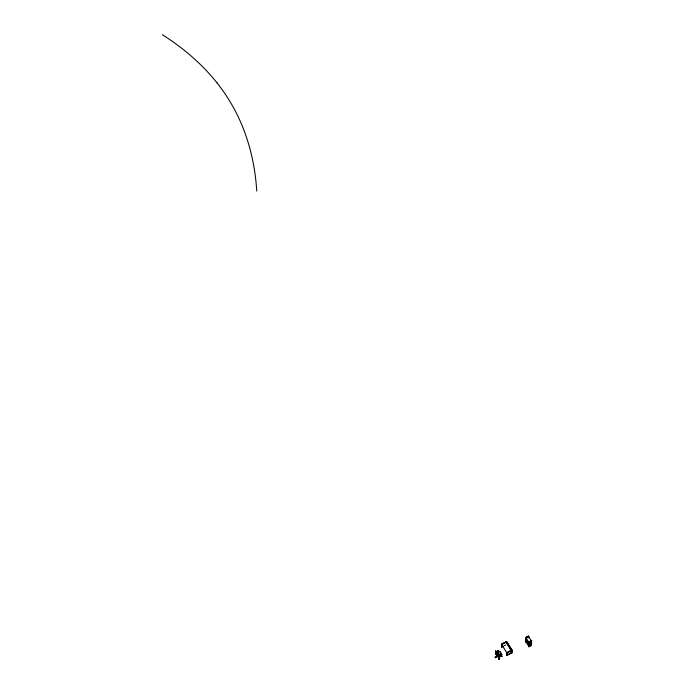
<?xml version="1.0" encoding="UTF-8"?>
<svg xmlns="http://www.w3.org/2000/svg" width="694" height="694" viewBox="0 0 694 694"><rect width="100%" height="100%" fill="white"/><g stroke="black" fill="none" stroke-linecap="round" stroke-linejoin="round"><path stroke-width="0.52" stroke-dasharray="3.47 2.6" d="M503.957 645.689L505.648 644.804M504.104 645.923L505.796 645.038"/><path stroke-width="1.04" d="M496.522 653.011L498.917 651.475A0.885 0.807 1.7 0 1 500.122 651.77L501.606 654.112A0.885 0.807 1.7 0 1 501.285 655.214L498.899 656.463A1.319 1.206 1.7 0 1 498.457 656.507L498.162 656.732A1.319 1.206 1.7 0 0 498.899 656.75L501.276 655.492A0.885 0.807 1.7 0 0 501.597 654.39L500.114 652.056A0.885 0.807 1.7 0 0 498.908 651.753L496.522 653.011A1.319 1.206 1.7 0 0 496.167 653.592L496.271 653.063A1.319 1.206 1.7 0 1 496.531 652.724M503.263 646.366L501.571 647.259L501.476 644.214L506.577 641.534L512.016 650.105L511.903 652.898L506.689 655.327L506.767 652.655L511.834 649.983L511.903 652.898M501.571 647.259L501.649 644.579L506.715 641.915M501.476 644.214L506.906 652.907L512.007 650.226L506.577 641.534M506.837 655.561L506.906 652.794M526.147 637.266L526.052 642.141L526.147 637.266L528.698 635.93L528.637 637.847M526 642.063L526.451 637.222M526.442 637.344L528.49 636.146M528.967 646.739L529.062 641.863L531.656 640.605L529.106 641.941L528.967 646.739L529.366 641.82M531.613 640.527L531.266 645.533L531.404 640.753M501.467 656.368L501.276 655.761L501.883 655.995M501.589 656.22L501.883 656.108M495.742 656.654L495.863 657.209M495.776 657.461L495.282 657.799M497.902 655.101C499.463 654.008 496.956 654.936 498.648 655.362M501.545 655.995L501.268 656.533L501.823 656.533M495.369 657.487L495.481 656.992L495.056 657.426M499.186 658.667L499.194 658.476M496.678 652.759L497.182 651.952M497.459 652.412L496.861 652.811M499.402 656.871L499.801 656.082M499.827 656.168L499.298 656.888L498.361 656.004L499.411 656.828L500.808 654.85M500.07 656.559L499.454 656.94M497.91 654.954L498.578 654.858M498.57 655.136L498.509 654.858M498.656 658.354L499.29 659.144M499.177 658.788L498.708 659.257M496.47 653.835L495.716 653.878L496.288 654.251M498.396 654.789L498.63 654.199M498.266 650.703L497.537 652.308L498.153 650.651L496.418 651.449M497.485 652.291L498.387 651.033M499.958 656.125L500.886 654.832M500.105 656.42L500.764 654.78L498.526 655.856L499.22 655.865M495.759 653.809L496.219 654.199M495.481 656.992L495.75 657.591M498.084 655.353L499.402 654.503L498.908 653.731L497.208 654.624L498.431 655.379M498.335 655.31L497.945 655.674M496.071 657.097L497.667 656.151M495.837 656.654L497.407 655.735M501.823 656.637L501.311 656.602M501.476 644.336L506.577 641.655M501.424 647.025L503.107 646.131M496.609 651.735L495.906 651.683L498.344 650.963M526.139 639.304L529.001 643.902L531.552 642.566L530.407 640.675M497.208 654.624L498.908 653.731M497.702 655.405L499.402 654.503M498.526 655.813L500.964 655.093M506.915 652.889L512.016 650.105M531.404 640.866L529.314 641.863M506.689 655.327L511.756 652.664M530.329 643.234L531.266 645.333M531.474 645.125L528.923 646.461L526.061 641.863M528.915 646.661L531.517 645.403M500.799 655.578L500.044 655.5L500.877 655.648M499.992 655.986L500.782 656.125M499.984 656.038L500.695 656.116M500.738 656.064L501.155 656.194M498.032 655.31L497.624 654.598M162.344 34.7C182.904 47.73 201.737 63.675 216.927 82.76M496.54 652.369L495.742 651.874L496.739 652.681M499.159 656.507L498.639 656.264M496.21 654.269L496.696 654.659M497.242 654.381L497.85 654.876M496.852 654.789L497.494 655.231A0.885 0.807 1.7 0 0 497.789 656.359A0.885 0.807 1.7 0 0 498.977 656.168M498.648 658.814L498.708 659.239M530.372 641.959L531.509 643.841L528.958 645.186L526.095 640.588M531.257 643.893L529.218 644.969M506.264 642.15L511.383 650.226L511.07 652.395L511.131 650.356L506.013 642.288M498.734 656.281L499.021 657.756M498.223 656.377L498.613 658.467M499.038 657.843L499.316 659.118M256.763 191.076C255.028 163.524 248.339 136.128 235.596 111.552A198.631 181.464 1.7 0 0 216.927 82.76M498.457 656.507A5.717 5.222 1.7 0 1 496.271 653.063M498.335 656.862A5.717 5.222 1.7 0 1 496.141 653.384M497.503 655.283A0.885 0.807 1.7 0 1 498.656 654.954M498.752 656.168A0.885 0.807 1.7 0 1 497.398 655.526A0.885 0.807 1.7 0 1 498.665 654.754M498.223 657.001A5.908 5.396 1.7 0 1 495.941 653.41M497.711 654.52A5.908 5.396 1.7 0 1 495.429 650.929M497.824 654.381A5.717 5.222 1.7 0 1 495.629 650.903M528.724 636.684L526.173 638.029L529.036 642.627L531.587 641.282L528.724 636.684"/></g></svg>
